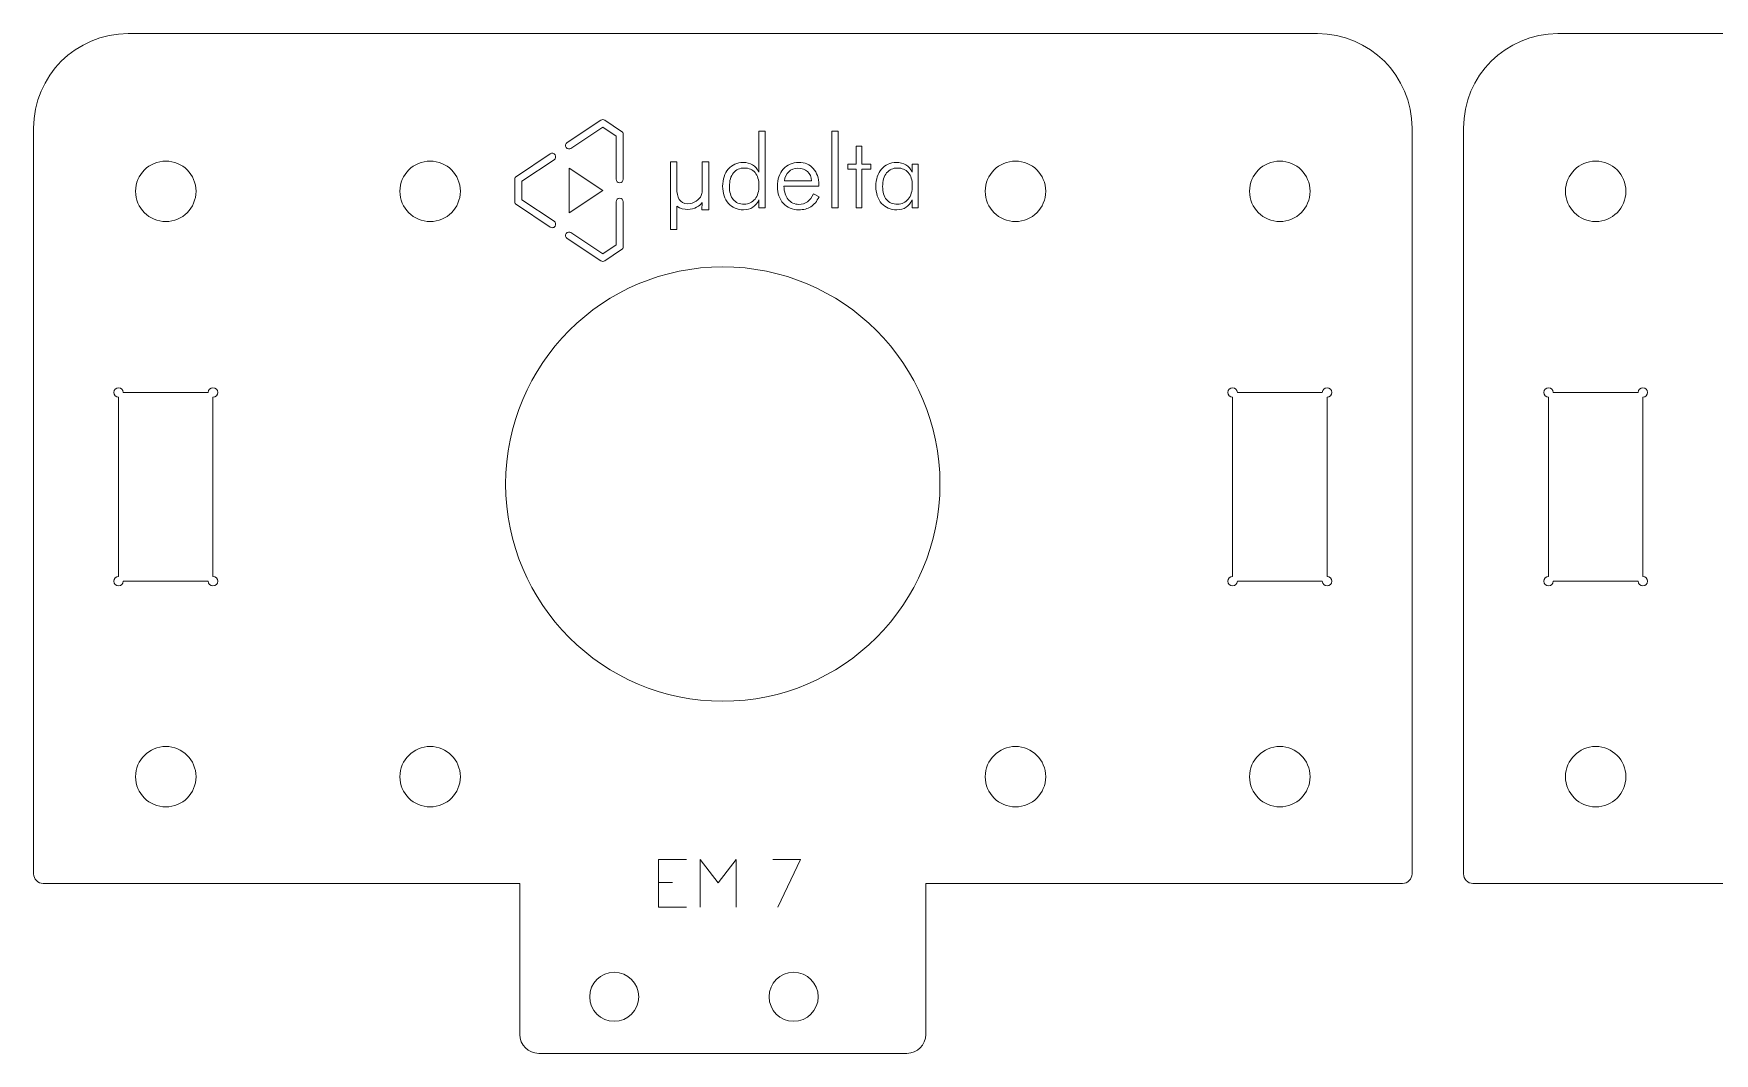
# Model space of a CAD drawing. Header units: inches. Extents: x 2 to 349, y -345 to -5.
# Drawn here: x 81.5 to 170.5, y -344.8 to -290.8 of the extents above; entities that cross this region are included whole.
import ezdxf

# ---------------------------------------------------------------- set-up
doc = ezdxf.new("R2010")
doc.units = ezdxf.units.IN
doc.header["$MEASUREMENT"] = 0
for name, color, linetype in [('exterieur', 7, 'Continuous'), ('gravure', 7, 'Continuous'), ('interieur', 7, 'Continuous')]:
    doc.layers.add(name, color=color, linetype=linetype)

# ---------------------------------------------------------------- blocks, each defined once
blk = doc.blocks.new('block 1783')
at = {"layer": 'exterieur', "lineweight": 0}
blk.add_lwpolyline([(107.243, -335.768), (107.243, -343.768)], dxfattribs=at)
blk = doc.blocks.new('block 1784')
at = {"layer": 'exterieur', "lineweight": 0}
blk.add_lwpolyline([(81.994, -335.768), (107.243, -335.768)], dxfattribs=at)
blk = doc.blocks.new('block 1785')
at = {"layer": 'exterieur', "lineweight": 0}
blk.add_lwpolyline([(81.494, -295.768), (81.494, -335.268)], dxfattribs=at)
blk = doc.blocks.new('block 1786')
at = {"layer": 'exterieur', "lineweight": 0}
blk.add_lwpolyline([(149.493, -290.768), (86.494, -290.768)], dxfattribs=at)
blk = doc.blocks.new('block 1787')
at = {"layer": 'exterieur', "lineweight": 0}
blk.add_lwpolyline([(154.494, -335.268), (154.494, -295.768)], dxfattribs=at)
blk = doc.blocks.new('block 1788')
at = {"layer": 'exterieur', "lineweight": 0}
blk.add_lwpolyline([(128.744, -335.768), (153.993, -335.768)], dxfattribs=at)
blk = doc.blocks.new('block 1789')
at = {"layer": 'exterieur', "lineweight": 0}
blk.add_lwpolyline([(128.744, -343.768), (128.744, -335.768)], dxfattribs=at)
blk = doc.blocks.new('block 1790')
at = {"layer": 'exterieur', "lineweight": 0}
blk.add_lwpolyline([(108.244, -344.768), (127.743, -344.768)], dxfattribs=at)
blk = doc.blocks.new('block 1791')
at = {"layer": 'exterieur', "lineweight": 0}
blk.add_open_spline([(107.243, -343.768), (107.243, -344.32), (107.691, -344.768), (108.244, -344.768)], degree=3, dxfattribs=at)
blk = doc.blocks.new('block 1792')
at = {"layer": 'exterieur', "lineweight": 0}
blk.add_open_spline([(81.494, -335.268), (81.494, -335.544), (81.717, -335.768), (81.994, -335.768)], degree=3, dxfattribs=at)
blk = doc.blocks.new('block 1793')
at = {"layer": 'exterieur', "lineweight": 0}
blk.add_open_spline([(86.494, -290.768), (83.732, -290.768), (81.494, -293.006), (81.494, -295.768)], degree=3, dxfattribs=at)
blk = doc.blocks.new('block 1794')
at = {"layer": 'exterieur', "lineweight": 0}
blk.add_open_spline([(154.494, -295.768), (154.494, -293.006), (152.255, -290.768), (149.493, -290.768)], degree=3, dxfattribs=at)
blk = doc.blocks.new('block 1795')
at = {"layer": 'exterieur', "lineweight": 0}
blk.add_open_spline([(153.993, -335.768), (154.27, -335.768), (154.494, -335.544), (154.494, -335.268)], degree=3, dxfattribs=at)
blk = doc.blocks.new('block 1796')
at = {"layer": 'exterieur', "lineweight": 0}
blk.add_open_spline([(127.743, -344.768), (128.296, -344.768), (128.744, -344.32), (128.744, -343.768)], degree=3, dxfattribs=at)
blk = doc.blocks.new('block 1798')
at = {"layer": 'exterieur', "lineweight": 0}
blk.add_lwpolyline([(157.723, -335.768), (182.973, -335.768)], dxfattribs=at)
blk = doc.blocks.new('block 1799')
at = {"layer": 'exterieur', "lineweight": 0}
blk.add_lwpolyline([(157.223, -295.768), (157.223, -335.268)], dxfattribs=at)
blk = doc.blocks.new('block 1800')
at = {"layer": 'exterieur', "lineweight": 0}
blk.add_lwpolyline([(225.223, -290.768), (162.223, -290.768)], dxfattribs=at)
blk = doc.blocks.new('block 1806')
at = {"layer": 'exterieur', "lineweight": 0}
blk.add_open_spline([(157.223, -335.268), (157.223, -335.544), (157.447, -335.768), (157.723, -335.768)], degree=3, dxfattribs=at)
blk = doc.blocks.new('block 1807')
at = {"layer": 'exterieur', "lineweight": 0}
blk.add_open_spline([(162.223, -290.768), (159.462, -290.768), (157.223, -293.006), (157.223, -295.768)], degree=3, dxfattribs=at)
blk = doc.blocks.new('block 2450')
at = {"layer": 'interieur', "lineweight": 0}
blk.add_open_spline([(129.494, -314.618), (129.494, -308.267), (124.345, -303.118), (117.993, -303.118), (111.642, -303.118), (106.493, -308.267), (106.493, -314.618), (106.493, -320.969), (111.642, -326.118), (117.993, -326.118), (124.345, -326.118), (129.494, -320.969), (129.494, -314.618), (129.494, -314.618), (129.494, -314.618), (129.494, -314.618)], degree=3, knots=[0, 0, 0, 0, 1, 1, 1, 2, 2, 2, 3, 3, 3, 4, 4, 4, 5, 5, 5, 5], dxfattribs=at)
blk = doc.blocks.new('block 2451')
at = {"layer": 'interieur', "lineweight": 0}
blk.add_open_spline([(113.543, -341.768), (113.543, -341.05), (112.962, -340.468), (112.244, -340.468), (111.526, -340.468), (110.943, -341.05), (110.943, -341.768), (110.943, -342.486), (111.526, -343.068), (112.244, -343.068), (112.962, -343.068), (113.543, -342.486), (113.543, -341.768), (113.543, -341.768), (113.543, -341.768), (113.543, -341.768)], degree=3, knots=[0, 0, 0, 0, 1, 1, 1, 2, 2, 2, 3, 3, 3, 4, 4, 4, 5, 5, 5, 5], dxfattribs=at)
blk = doc.blocks.new('block 2452')
at = {"layer": 'interieur', "lineweight": 0}
blk.add_open_spline([(123.044, -341.768), (123.044, -341.05), (122.461, -340.468), (121.743, -340.468), (121.026, -340.468), (120.444, -341.05), (120.444, -341.768), (120.444, -342.486), (121.026, -343.068), (121.743, -343.068), (122.461, -343.068), (123.044, -342.486), (123.044, -341.768), (123.044, -341.768), (123.044, -341.768), (123.044, -341.768)], degree=3, knots=[0, 0, 0, 0, 1, 1, 1, 2, 2, 2, 3, 3, 3, 4, 4, 4, 5, 5, 5, 5], dxfattribs=at)
blk = doc.blocks.new('block 2453')
at = {"layer": 'interieur', "lineweight": 0}
blk.add_open_spline([(149.093, -330.118), (149.093, -329.234), (148.377, -328.518), (147.493, -328.518), (146.61, -328.518), (145.894, -329.234), (145.894, -330.118), (145.894, -331.002), (146.61, -331.718), (147.493, -331.718), (148.377, -331.718), (149.093, -331.002), (149.093, -330.118), (149.093, -330.118), (149.093, -330.118), (149.093, -330.118)], degree=3, knots=[0, 0, 0, 0, 1, 1, 1, 2, 2, 2, 3, 3, 3, 4, 4, 4, 5, 5, 5, 5], dxfattribs=at)
blk = doc.blocks.new('block 2454')
at = {"layer": 'interieur', "lineweight": 0}
blk.add_open_spline([(135.094, -330.118), (135.094, -329.234), (134.377, -328.518), (133.494, -328.518), (132.61, -328.518), (131.893, -329.234), (131.893, -330.118), (131.893, -331.002), (132.61, -331.718), (133.494, -331.718), (134.377, -331.718), (135.094, -331.002), (135.094, -330.118), (135.094, -330.118), (135.094, -330.118), (135.094, -330.118)], degree=3, knots=[0, 0, 0, 0, 1, 1, 1, 2, 2, 2, 3, 3, 3, 4, 4, 4, 5, 5, 5, 5], dxfattribs=at)
blk = doc.blocks.new('block 2455')
at = {"layer": 'interieur', "lineweight": 0}
blk.add_open_spline([(135.094, -299.118), (135.094, -298.234), (134.377, -297.518), (133.494, -297.518), (132.61, -297.518), (131.893, -298.234), (131.893, -299.118), (131.893, -300.002), (132.61, -300.718), (133.494, -300.718), (134.377, -300.718), (135.094, -300.002), (135.094, -299.118), (135.094, -299.118), (135.094, -299.118), (135.094, -299.118)], degree=3, knots=[0, 0, 0, 0, 1, 1, 1, 2, 2, 2, 3, 3, 3, 4, 4, 4, 5, 5, 5, 5], dxfattribs=at)
blk = doc.blocks.new('block 2456')
at = {"layer": 'interieur', "lineweight": 0}
blk.add_open_spline([(149.093, -299.118), (149.093, -298.234), (148.377, -297.518), (147.493, -297.518), (146.61, -297.518), (145.894, -298.234), (145.894, -299.118), (145.894, -300.002), (146.61, -300.718), (147.493, -300.718), (148.377, -300.718), (149.093, -300.002), (149.093, -299.118), (149.093, -299.118), (149.093, -299.118), (149.093, -299.118)], degree=3, knots=[0, 0, 0, 0, 1, 1, 1, 2, 2, 2, 3, 3, 3, 4, 4, 4, 5, 5, 5, 5], dxfattribs=at)
blk = doc.blocks.new('block 2457')
at = {"layer": 'interieur', "lineweight": 0}
blk.add_lwpolyline([(145.244, -319.768), (149.743, -319.768)], dxfattribs=at)
blk = doc.blocks.new('block 2458')
at = {"layer": 'interieur', "lineweight": 0}
blk.add_lwpolyline([(149.994, -319.518), (149.994, -310.018)], dxfattribs=at)
blk = doc.blocks.new('block 2459')
at = {"layer": 'interieur', "lineweight": 0}
blk.add_lwpolyline([(149.743, -309.768), (145.244, -309.768)], dxfattribs=at)
blk = doc.blocks.new('block 2460')
at = {"layer": 'interieur', "lineweight": 0}
blk.add_lwpolyline([(144.993, -310.018), (144.993, -319.518)], dxfattribs=at)
blk = doc.blocks.new('block 2461')
at = {"layer": 'interieur', "lineweight": 0}
blk.add_open_spline([(144.993, -319.518), (144.856, -319.518), (144.744, -319.63), (144.744, -319.768), (144.744, -319.906), (144.856, -320.018), (144.993, -320.018), (145.132, -320.018), (145.244, -319.906), (145.244, -319.768)], degree=3, knots=[0, 0, 0, 0, 1, 1, 1, 2, 2, 2, 3, 3, 3, 3], dxfattribs=at)
blk = doc.blocks.new('block 2462')
at = {"layer": 'interieur', "lineweight": 0}
blk.add_open_spline([(149.743, -319.768), (149.743, -319.906), (149.855, -320.018), (149.994, -320.018), (150.131, -320.018), (150.243, -319.906), (150.243, -319.768), (150.243, -319.63), (150.131, -319.518), (149.994, -319.518)], degree=3, knots=[0, 0, 0, 0, 1, 1, 1, 2, 2, 2, 3, 3, 3, 3], dxfattribs=at)
blk = doc.blocks.new('block 2463')
at = {"layer": 'interieur', "lineweight": 0}
blk.add_open_spline([(149.994, -310.018), (150.131, -310.018), (150.243, -309.906), (150.243, -309.768), (150.243, -309.63), (150.131, -309.518), (149.994, -309.518), (149.855, -309.518), (149.743, -309.63), (149.743, -309.768)], degree=3, knots=[0, 0, 0, 0, 1, 1, 1, 2, 2, 2, 3, 3, 3, 3], dxfattribs=at)
blk = doc.blocks.new('block 2464')
at = {"layer": 'interieur', "lineweight": 0}
blk.add_open_spline([(145.244, -309.768), (145.244, -309.63), (145.132, -309.518), (144.993, -309.518), (144.856, -309.518), (144.744, -309.63), (144.744, -309.768), (144.744, -309.906), (144.856, -310.018), (144.993, -310.018)], degree=3, knots=[0, 0, 0, 0, 1, 1, 1, 2, 2, 2, 3, 3, 3, 3], dxfattribs=at)
blk = doc.blocks.new('block 2465')
at = {"layer": 'interieur', "lineweight": 0}
blk.add_open_spline([(90.094, -299.118), (90.094, -298.234), (89.377, -297.518), (88.493, -297.518), (87.61, -297.518), (86.894, -298.234), (86.894, -299.118), (86.894, -300.002), (87.61, -300.718), (88.493, -300.718), (89.377, -300.718), (90.094, -300.002), (90.094, -299.118), (90.094, -299.118), (90.094, -299.118), (90.094, -299.118)], degree=3, knots=[0, 0, 0, 0, 1, 1, 1, 2, 2, 2, 3, 3, 3, 4, 4, 4, 5, 5, 5, 5], dxfattribs=at)
blk = doc.blocks.new('block 2466')
at = {"layer": 'interieur', "lineweight": 0}
blk.add_open_spline([(104.094, -299.118), (104.094, -298.234), (103.377, -297.518), (102.493, -297.518), (101.61, -297.518), (100.893, -298.234), (100.893, -299.118), (100.893, -300.002), (101.61, -300.718), (102.493, -300.718), (103.377, -300.718), (104.094, -300.002), (104.094, -299.118), (104.094, -299.118), (104.094, -299.118), (104.094, -299.118)], degree=3, knots=[0, 0, 0, 0, 1, 1, 1, 2, 2, 2, 3, 3, 3, 4, 4, 4, 5, 5, 5, 5], dxfattribs=at)
blk = doc.blocks.new('block 2467')
at = {"layer": 'interieur', "lineweight": 0}
blk.add_open_spline([(104.094, -330.118), (104.094, -329.234), (103.377, -328.518), (102.493, -328.518), (101.61, -328.518), (100.893, -329.234), (100.893, -330.118), (100.893, -331.002), (101.61, -331.718), (102.493, -331.718), (103.377, -331.718), (104.094, -331.002), (104.094, -330.118), (104.094, -330.118), (104.094, -330.118), (104.094, -330.118)], degree=3, knots=[0, 0, 0, 0, 1, 1, 1, 2, 2, 2, 3, 3, 3, 4, 4, 4, 5, 5, 5, 5], dxfattribs=at)
blk = doc.blocks.new('block 2468')
at = {"layer": 'interieur', "lineweight": 0}
blk.add_open_spline([(90.094, -330.118), (90.094, -329.234), (89.377, -328.518), (88.493, -328.518), (87.61, -328.518), (86.894, -329.234), (86.894, -330.118), (86.894, -331.002), (87.61, -331.718), (88.493, -331.718), (89.377, -331.718), (90.094, -331.002), (90.094, -330.118), (90.094, -330.118), (90.094, -330.118), (90.094, -330.118)], degree=3, knots=[0, 0, 0, 0, 1, 1, 1, 2, 2, 2, 3, 3, 3, 4, 4, 4, 5, 5, 5, 5], dxfattribs=at)
blk = doc.blocks.new('block 2469')
at = {"layer": 'interieur', "lineweight": 0}
blk.add_lwpolyline([(90.743, -309.768), (86.243, -309.768)], dxfattribs=at)
blk = doc.blocks.new('block 2470')
at = {"layer": 'interieur', "lineweight": 0}
blk.add_lwpolyline([(85.994, -310.018), (85.994, -319.518)], dxfattribs=at)
blk = doc.blocks.new('block 2471')
at = {"layer": 'interieur', "lineweight": 0}
blk.add_lwpolyline([(86.243, -319.768), (90.743, -319.768)], dxfattribs=at)
blk = doc.blocks.new('block 2472')
at = {"layer": 'interieur', "lineweight": 0}
blk.add_lwpolyline([(90.994, -319.518), (90.994, -310.018)], dxfattribs=at)
blk = doc.blocks.new('block 2473')
at = {"layer": 'interieur', "lineweight": 0}
blk.add_open_spline([(90.994, -310.018), (91.132, -310.018), (91.244, -309.906), (91.244, -309.768), (91.244, -309.63), (91.132, -309.518), (90.994, -309.518), (90.855, -309.518), (90.743, -309.63), (90.743, -309.768)], degree=3, knots=[0, 0, 0, 0, 1, 1, 1, 2, 2, 2, 3, 3, 3, 3], dxfattribs=at)
blk = doc.blocks.new('block 2474')
at = {"layer": 'interieur', "lineweight": 0}
blk.add_open_spline([(86.243, -309.768), (86.243, -309.63), (86.132, -309.518), (85.994, -309.518), (85.856, -309.518), (85.744, -309.63), (85.744, -309.768), (85.744, -309.906), (85.856, -310.018), (85.994, -310.018)], degree=3, knots=[0, 0, 0, 0, 1, 1, 1, 2, 2, 2, 3, 3, 3, 3], dxfattribs=at)
blk = doc.blocks.new('block 2475')
at = {"layer": 'interieur', "lineweight": 0}
blk.add_open_spline([(85.994, -319.518), (85.856, -319.518), (85.744, -319.63), (85.744, -319.768), (85.744, -319.906), (85.856, -320.018), (85.994, -320.018), (86.132, -320.018), (86.243, -319.906), (86.243, -319.768)], degree=3, knots=[0, 0, 0, 0, 1, 1, 1, 2, 2, 2, 3, 3, 3, 3], dxfattribs=at)
blk = doc.blocks.new('block 2476')
at = {"layer": 'interieur', "lineweight": 0}
blk.add_open_spline([(90.743, -319.768), (90.743, -319.906), (90.855, -320.018), (90.994, -320.018), (91.132, -320.018), (91.244, -319.906), (91.244, -319.768), (91.244, -319.63), (91.132, -319.518), (90.994, -319.518)], degree=3, knots=[0, 0, 0, 0, 1, 1, 1, 2, 2, 2, 3, 3, 3, 3], dxfattribs=at)
blk = doc.blocks.new('block 2492')
at = {"layer": 'interieur', "lineweight": 0}
blk.add_open_spline([(165.823, -299.118), (165.823, -298.234), (165.107, -297.518), (164.223, -297.518), (163.34, -297.518), (162.623, -298.234), (162.623, -299.118), (162.623, -300.002), (163.34, -300.718), (164.223, -300.718), (165.107, -300.718), (165.823, -300.002), (165.823, -299.118), (165.823, -299.118), (165.823, -299.118), (165.823, -299.118)], degree=3, knots=[0, 0, 0, 0, 1, 1, 1, 2, 2, 2, 3, 3, 3, 4, 4, 4, 5, 5, 5, 5], dxfattribs=at)
blk = doc.blocks.new('block 2495')
at = {"layer": 'interieur', "lineweight": 0}
blk.add_open_spline([(165.823, -330.118), (165.823, -329.234), (165.107, -328.518), (164.223, -328.518), (163.34, -328.518), (162.623, -329.234), (162.623, -330.118), (162.623, -331.002), (163.34, -331.718), (164.223, -331.718), (165.107, -331.718), (165.823, -331.002), (165.823, -330.118), (165.823, -330.118), (165.823, -330.118), (165.823, -330.118)], degree=3, knots=[0, 0, 0, 0, 1, 1, 1, 2, 2, 2, 3, 3, 3, 4, 4, 4, 5, 5, 5, 5], dxfattribs=at)
blk = doc.blocks.new('block 2496')
at = {"layer": 'interieur', "lineweight": 0}
blk.add_lwpolyline([(166.473, -309.768), (161.973, -309.768)], dxfattribs=at)
blk = doc.blocks.new('block 2497')
at = {"layer": 'interieur', "lineweight": 0}
blk.add_lwpolyline([(161.723, -310.018), (161.723, -319.518)], dxfattribs=at)
blk = doc.blocks.new('block 2498')
at = {"layer": 'interieur', "lineweight": 0}
blk.add_lwpolyline([(161.973, -319.768), (166.473, -319.768)], dxfattribs=at)
blk = doc.blocks.new('block 2499')
at = {"layer": 'interieur', "lineweight": 0}
blk.add_lwpolyline([(166.723, -319.518), (166.723, -310.018)], dxfattribs=at)
blk = doc.blocks.new('block 2500')
at = {"layer": 'interieur', "lineweight": 0}
blk.add_open_spline([(166.723, -310.018), (166.861, -310.018), (166.973, -309.906), (166.973, -309.768), (166.973, -309.63), (166.861, -309.518), (166.723, -309.518), (166.585, -309.518), (166.473, -309.63), (166.473, -309.768)], degree=3, knots=[0, 0, 0, 0, 1, 1, 1, 2, 2, 2, 3, 3, 3, 3], dxfattribs=at)
blk = doc.blocks.new('block 2501')
at = {"layer": 'interieur', "lineweight": 0}
blk.add_open_spline([(161.973, -309.768), (161.973, -309.63), (161.861, -309.518), (161.723, -309.518), (161.585, -309.518), (161.473, -309.63), (161.473, -309.768), (161.473, -309.906), (161.585, -310.018), (161.723, -310.018)], degree=3, knots=[0, 0, 0, 0, 1, 1, 1, 2, 2, 2, 3, 3, 3, 3], dxfattribs=at)
blk = doc.blocks.new('block 2502')
at = {"layer": 'interieur', "lineweight": 0}
blk.add_open_spline([(161.723, -319.518), (161.585, -319.518), (161.473, -319.63), (161.473, -319.768), (161.473, -319.906), (161.585, -320.018), (161.723, -320.018), (161.861, -320.018), (161.973, -319.906), (161.973, -319.768)], degree=3, knots=[0, 0, 0, 0, 1, 1, 1, 2, 2, 2, 3, 3, 3, 3], dxfattribs=at)
blk = doc.blocks.new('block 2503')
at = {"layer": 'interieur', "lineweight": 0}
blk.add_open_spline([(166.473, -319.768), (166.473, -319.906), (166.585, -320.018), (166.723, -320.018), (166.861, -320.018), (166.973, -319.906), (166.973, -319.768), (166.973, -319.63), (166.861, -319.518), (166.723, -319.518)], degree=3, knots=[0, 0, 0, 0, 1, 1, 1, 2, 2, 2, 3, 3, 3, 3], dxfattribs=at)
blk = doc.blocks.new('block 2937')
at = {"layer": 'gravure', "lineweight": 0}
for points in [[(124.101, -299.997), (123.768, -299.997), (123.768, -295.941), (124.101, -295.941), (124.101, -299.997)], [(125.048, -297.95), (124.621, -297.95), (124.621, -297.676), (125.048, -297.676), (125.048, -296.723), (125.364, -296.723), (125.364, -297.676), (125.83, -297.676), (125.83, -297.95), (125.364, -297.95), (125.364, -299.997), (125.048, -299.997), (125.048, -297.95)]]:
    blk.add_lwpolyline(points, dxfattribs=at)
for points, knots in [([(119.903, -299.997), (119.903, -299.997), (119.903, -299.572), (119.903, -299.572), (119.827, -299.745), (119.719, -299.876), (119.581, -299.965), (119.444, -300.054), (119.281, -300.098), (119.095, -300.098), (118.761, -300.098), (118.493, -299.984), (118.29, -299.756), (118.087, -299.527), (117.986, -299.225), (117.986, -298.85), (117.986, -298.479), (118.085, -298.176), (118.286, -297.941), (118.486, -297.706), (118.746, -297.589), (119.063, -297.589), (119.261, -297.589), (119.43, -297.632), (119.572, -297.719), (119.715, -297.805), (119.825, -297.932), (119.903, -298.099), (119.903, -298.099), (119.903, -295.941), (119.903, -295.941), (119.903, -295.941), (120.23, -295.941), (120.23, -295.941), (120.23, -295.941), (120.23, -299.997), (120.23, -299.997), (120.23, -299.997), (119.903, -299.997), (119.903, -299.997)], [0, 0, 0, 0, 1, 1, 1, 2, 2, 2, 3, 3, 3, 4, 4, 4, 5, 5, 5, 6, 6, 6, 7, 7, 7, 8, 8, 8, 9, 9, 9, 10, 10, 10, 11, 11, 11, 12, 12, 12, 13, 13, 13, 13]), ([(118.344, -298.861), (118.344, -299.161), (118.411, -299.392), (118.546, -299.555), (118.681, -299.717), (118.875, -299.798), (119.126, -299.798), (119.368, -299.798), (119.56, -299.709), (119.7, -299.532), (119.839, -299.355), (119.908, -299.111), (119.908, -298.801), (119.908, -298.516), (119.84, -298.293), (119.702, -298.13), (119.564, -297.966), (119.374, -297.885), (119.131, -297.885), (118.889, -297.885), (118.697, -297.972), (118.556, -298.145), (118.414, -298.319), (118.344, -298.557), (118.344, -298.861)], [0, 0, 0, 0, 1, 1, 1, 2, 2, 2, 3, 3, 3, 4, 4, 4, 5, 5, 5, 6, 6, 6, 7, 7, 7, 8, 8, 8, 8]), ([(123.077, -298.845), (123.077, -298.845), (121.232, -298.845), (121.232, -298.845), (121.241, -299.145), (121.316, -299.381), (121.458, -299.552), (121.599, -299.723), (121.788, -299.808), (122.025, -299.808), (122.197, -299.808), (122.347, -299.762), (122.476, -299.67), (122.604, -299.577), (122.712, -299.437), (122.797, -299.251), (122.797, -299.251), (123.093, -299.413), (123.093, -299.413), (122.974, -299.648), (122.829, -299.822), (122.657, -299.933), (122.486, -300.043), (122.275, -300.098), (122.025, -300.098), (121.685, -300.098), (121.41, -299.985), (121.2, -299.757), (120.99, -299.53), (120.885, -299.231), (120.885, -298.861), (120.885, -298.48), (120.989, -298.174), (121.197, -297.94), (121.406, -297.706), (121.678, -297.589), (122.015, -297.589), (122.336, -297.589), (122.593, -297.697), (122.787, -297.912), (122.981, -298.128), (123.077, -298.415), (123.077, -298.775), (123.077, -298.775), (123.077, -298.845), (123.077, -298.845)], [0, 0, 0, 0, 1, 1, 1, 2, 2, 2, 3, 3, 3, 4, 4, 4, 5, 5, 5, 6, 6, 6, 7, 7, 7, 8, 8, 8, 9, 9, 9, 10, 10, 10, 11, 11, 11, 12, 12, 12, 13, 13, 13, 14, 14, 14, 15, 15, 15, 15]), ([(122.695, -298.571), (122.679, -298.358), (122.609, -298.193), (122.484, -298.076), (122.358, -297.959), (122.188, -297.901), (121.973, -297.901), (121.778, -297.901), (121.614, -297.961), (121.482, -298.083), (121.351, -298.206), (121.275, -298.368), (121.254, -298.571), (121.254, -298.571), (122.695, -298.571), (122.695, -298.571)], [0, 0, 0, 0, 1, 1, 1, 2, 2, 2, 3, 3, 3, 4, 4, 4, 5, 5, 5, 5]), ([(128.023, -299.997), (128.023, -299.997), (128.023, -299.572), (128.023, -299.572), (127.946, -299.744), (127.839, -299.874), (127.7, -299.964), (127.561, -300.053), (127.398, -300.098), (127.209, -300.098), (126.876, -300.098), (126.608, -299.984), (126.404, -299.756), (126.201, -299.527), (126.1, -299.225), (126.1, -298.85), (126.1, -298.479), (126.2, -298.176), (126.401, -297.941), (126.601, -297.706), (126.86, -297.589), (127.178, -297.589), (127.375, -297.589), (127.545, -297.632), (127.689, -297.719), (127.833, -297.805), (127.944, -297.932), (128.023, -298.099), (128.023, -298.099), (128.023, -297.676), (128.023, -297.676), (128.023, -297.676), (128.345, -297.676), (128.345, -297.676), (128.345, -297.676), (128.345, -299.997), (128.345, -299.997), (128.345, -299.997), (128.023, -299.997), (128.023, -299.997)], [0, 0, 0, 0, 1, 1, 1, 2, 2, 2, 3, 3, 3, 4, 4, 4, 5, 5, 5, 6, 6, 6, 7, 7, 7, 8, 8, 8, 9, 9, 9, 10, 10, 10, 11, 11, 11, 12, 12, 12, 13, 13, 13, 13]), ([(126.458, -298.861), (126.458, -299.161), (126.526, -299.392), (126.661, -299.555), (126.796, -299.717), (126.989, -299.798), (127.24, -299.798), (127.485, -299.798), (127.677, -299.709), (127.818, -299.532), (127.958, -299.355), (128.028, -299.111), (128.028, -298.801), (128.028, -298.516), (127.958, -298.293), (127.819, -298.13), (127.679, -297.966), (127.488, -297.885), (127.246, -297.885), (127.003, -297.885), (126.811, -297.972), (126.67, -298.145), (126.529, -298.319), (126.458, -298.557), (126.458, -298.861)], [0, 0, 0, 0, 1, 1, 1, 2, 2, 2, 3, 3, 3, 4, 4, 4, 5, 5, 5, 6, 6, 6, 7, 7, 7, 8, 8, 8, 8])]:
    blk.add_open_spline(points, degree=3, knots=knots, dxfattribs=at)
blk = doc.blocks.new('block 2938')
at = {"layer": 'gravure', "lineweight": 0}
blk.add_open_spline([(116.896, -297.561), (116.896, -297.561), (116.896, -299.107), (116.896, -299.107), (116.896, -299.192), (116.88, -299.278), (116.854, -299.348), (116.767, -299.557), (116.455, -299.776), (116.139, -299.776), (115.71, -299.776), (115.56, -299.444), (115.56, -298.951), (115.56, -298.951), (115.56, -297.561), (115.56, -297.561), (115.56, -297.561), (115.557, -297.561), (115.557, -297.561), (115.557, -297.561), (115.227, -297.561), (115.227, -297.561), (115.227, -297.561), (115.227, -299.032), (115.227, -299.032), (115.227, -299.032), (115.227, -301.143), (115.227, -301.143), (115.227, -301.143), (115.557, -301.143), (115.557, -301.143), (115.557, -301.143), (115.557, -299.901), (115.557, -299.901), (115.738, -300.042), (115.961, -300.075), (116.134, -300.075), (116.514, -300.075), (116.768, -299.897), (116.892, -299.709), (116.892, -299.709), (116.891, -300.098), (116.891, -300.098), (116.891, -300.098), (117.25, -300.098), (117.25, -300.098), (117.25, -300.098), (117.25, -299.402), (117.25, -299.402), (117.25, -299.402), (117.25, -297.561), (117.25, -297.561), (117.25, -297.561), (116.896, -297.561), (116.896, -297.561)], degree=3, knots=[0, 0, 0, 0, 1, 1, 1, 2, 2, 2, 3, 3, 3, 4, 4, 4, 5, 5, 5, 6, 6, 6, 7, 7, 7, 8, 8, 8, 9, 9, 9, 10, 10, 10, 11, 11, 11, 12, 12, 12, 13, 13, 13, 14, 14, 14, 15, 15, 15, 16, 16, 16, 17, 17, 17, 18, 18, 18, 18], dxfattribs=at)
blk = doc.blocks.new('block 2936')
at = {"layer": 'gravure', "lineweight": 0}
blk.add_lwpolyline([(109.85, -297.884), (111.638, -299.075), (109.85, -300.265), (109.85, -297.884)], dxfattribs=at)
for points, knots in [([(112.532, -298.666), (112.429, -298.666), (112.346, -298.582), (112.346, -298.479), (112.346, -298.479), (112.346, -296.198), (112.346, -296.198), (112.346, -296.198), (111.638, -295.726), (111.638, -295.726), (111.638, -295.726), (109.953, -296.848), (109.953, -296.848), (109.868, -296.905), (109.752, -296.882), (109.695, -296.796), (109.638, -296.711), (109.661, -296.596), (109.746, -296.539), (109.746, -296.539), (111.535, -295.348), (111.535, -295.348), (111.597, -295.306), (111.678, -295.306), (111.741, -295.348), (111.741, -295.348), (112.635, -295.943), (112.635, -295.943), (112.687, -295.977), (112.718, -296.036), (112.718, -296.098), (112.718, -296.098), (112.718, -298.479), (112.718, -298.479), (112.718, -298.582), (112.635, -298.666), (112.532, -298.666)], [0, 0, 0, 0, 1, 1, 1, 2, 2, 2, 3, 3, 3, 4, 4, 4, 5, 5, 5, 6, 6, 6, 7, 7, 7, 8, 8, 8, 9, 9, 9, 10, 10, 10, 11, 11, 11, 12, 12, 12, 12]), ([(108.956, -301.047), (108.92, -301.047), (108.884, -301.037), (108.853, -301.016), (108.853, -301.016), (107.065, -299.825), (107.065, -299.825), (107.013, -299.79), (106.982, -299.732), (106.982, -299.67), (106.982, -299.67), (106.982, -298.479), (106.982, -298.479), (106.982, -298.417), (107.013, -298.359), (107.065, -298.325), (107.065, -298.325), (108.853, -297.134), (108.853, -297.134), (108.938, -297.077), (109.054, -297.1), (109.111, -297.186), (109.168, -297.271), (109.144, -297.387), (109.059, -297.443), (109.059, -297.443), (107.354, -298.579), (107.354, -298.579), (107.354, -298.579), (107.354, -299.57), (107.354, -299.57), (107.354, -299.57), (109.059, -300.706), (109.059, -300.706), (109.144, -300.763), (109.168, -300.878), (109.111, -300.964), (109.075, -301.018), (109.016, -301.047), (108.956, -301.047)], [0, 0, 0, 0, 1, 1, 1, 2, 2, 2, 3, 3, 3, 4, 4, 4, 5, 5, 5, 6, 6, 6, 7, 7, 7, 8, 8, 8, 9, 9, 9, 10, 10, 10, 11, 11, 11, 12, 12, 12, 13, 13, 13, 13]), ([(111.638, -302.833), (111.602, -302.833), (111.566, -302.823), (111.535, -302.802), (111.535, -302.802), (109.746, -301.611), (109.746, -301.611), (109.661, -301.554), (109.638, -301.438), (109.695, -301.353), (109.752, -301.267), (109.868, -301.244), (109.953, -301.301), (109.953, -301.301), (111.638, -302.423), (111.638, -302.423), (111.638, -302.423), (112.346, -301.952), (112.346, -301.952), (112.346, -301.952), (112.346, -299.67), (112.346, -299.67), (112.346, -299.567), (112.429, -299.484), (112.532, -299.484), (112.635, -299.484), (112.718, -299.567), (112.718, -299.67), (112.718, -299.67), (112.718, -302.052), (112.718, -302.052), (112.718, -302.114), (112.687, -302.171), (112.635, -302.206), (112.635, -302.206), (111.741, -302.802), (111.741, -302.802), (111.71, -302.823), (111.673, -302.833), (111.638, -302.833)], [0, 0, 0, 0, 1, 1, 1, 2, 2, 2, 3, 3, 3, 4, 4, 4, 5, 5, 5, 6, 6, 6, 7, 7, 7, 8, 8, 8, 9, 9, 9, 10, 10, 10, 11, 11, 11, 12, 12, 12, 13, 13, 13, 13])]:
    blk.add_open_spline(points, degree=3, knots=knots, dxfattribs=at)
at = {"layer": 'gravure'}
for name in ['block 2937', 'block 2938']:
    blk.add_blockref(name, (0, 0), dxfattribs=at)
blk = doc.blocks.new('block 2940')
at = {"layer": 'gravure', "lineweight": 0}
for points in [[(114.586, -334.507), (114.586, -337.029)], [(114.586, -334.507), (116.073, -334.507)], [(116.786, -337.029), (116.786, -334.507), (117.745, -335.732), (118.704, -334.507), (118.704, -337.029)], [(114.586, -335.721), (115.33, -335.721)], [(114.586, -337.029), (116.073, -337.029)]]:
    blk.add_lwpolyline(points, dxfattribs=at)
blk = doc.blocks.new('block 2939')
at = {"layer": 'gravure', "lineweight": 0}
blk.add_lwpolyline([(120.912, -337.029), (122.107, -334.507), (120.642, -334.507)], dxfattribs=at)
at = {"layer": 'gravure'}
blk.add_blockref('block 2940', (0, 0), dxfattribs=at)

msp = doc.modelspace()

# ---------------------------------------------------------------- block references
at = {"layer": 'exterieur'}
for name in ['block 1793', 'block 1786', 'block 1794', 'block 1807', 'block 1800', 'block 1785', 'block 1787', 'block 1799', 'block 1792', 'block 1795', 'block 1806', 'block 1784', 'block 1783', 'block 1788', 'block 1789', 'block 1798', 'block 1791', 'block 1796', 'block 1790']:
    msp.add_blockref(name, (0, 0), dxfattribs=at)
at = {"layer": 'gravure'}
for name in ['block 2936', 'block 2939']:
    msp.add_blockref(name, (0, 0), dxfattribs=at)
at = {"layer": 'interieur'}
for name in ['block 2465', 'block 2466', 'block 2455', 'block 2456', 'block 2492', 'block 2450', 'block 2474', 'block 2469', 'block 2473', 'block 2464', 'block 2459', 'block 2463', 'block 2501', 'block 2496', 'block 2500', 'block 2470', 'block 2472', 'block 2460', 'block 2458', 'block 2497', 'block 2499', 'block 2475', 'block 2476', 'block 2461', 'block 2462', 'block 2502', 'block 2503', 'block 2471', 'block 2457', 'block 2498', 'block 2468', 'block 2467', 'block 2454', 'block 2453', 'block 2495', 'block 2451', 'block 2452']:
    msp.add_blockref(name, (0, 0), dxfattribs=at)

doc.saveas('drawing.dxf')
